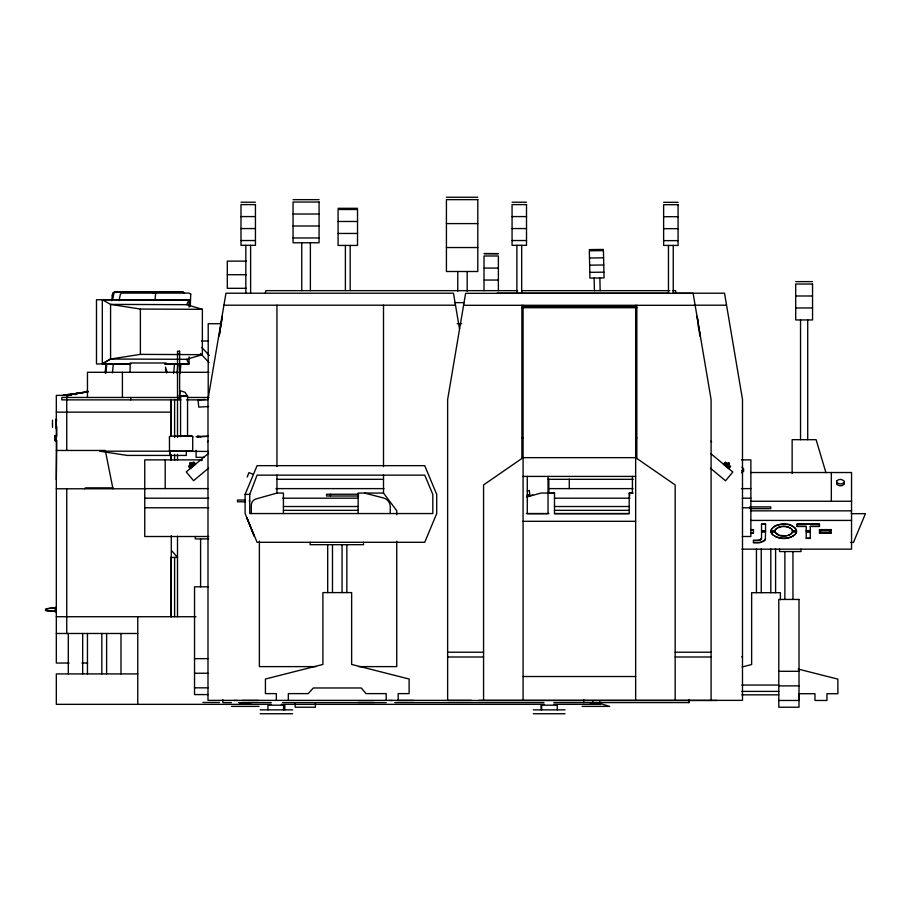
<?xml version="1.0" encoding="UTF-8"?>
<svg xmlns="http://www.w3.org/2000/svg" width="911" height="911" viewBox="0 0 911 911"><rect width="100%" height="100%" fill="white"/><g stroke="black" fill="none" stroke-linecap="round" stroke-linejoin="round"><path stroke-width="1.37" d="M186.322 451.184L186.311 455.432L127.164 455.42L99.698 451.196L191.811 451.207L192.711 450.433L192.711 437.029M105.141 373.043L105.915 364.446M111.768 300.778L112.281 295.118M105.938 373.089L106.712 364.594M112.691 299.514L114 292.898L115.788 291.907M112.463 372.838L113.249 364.354M119.09 300.687L120.4 294.071L122.188 293.091L189.124 293.091L190.729 294.173M155.007 300.129L155.656 293.091L148.459 291.771M190.297 306.46L190.729 294.071M173.614 373.464L174.456 364.616M177.098 373.464L178.044 363.569M180.002 373.464L180.856 364.616M178.909 395.738L179.615 395.738L180.127 390.717L184.933 392.242L187.552 396.023L187.552 435.333M219.528 333.825L219.961 331.149M220.405 328.324L221.874 319.066M761.528 538.196L760.924 539.449M791.408 533.755L792.468 531.842L796.556 531.648L792.468 531.648L791.408 533.561L788.174 535.52M775.193 529.906L775.01 530.817L770.945 530.817C772.699 524.315 781.479 523.768 787.093 524.337C790.953 523.176 802.101 532.514 792.468 530.817L791.408 528.733M796.237 533.163L796.556 531.648M265.158 293.319L265.978 290.655L517.664 290.655M836.617 482.819L836.845 484.515L839.19 485.62A6.593 6.092 0 0 0 842.276 485.495L844.292 484.208L844.064 482.523M765.502 538.936L763.999 541.088M765.308 539.654L765.559 531.648L761.528 531.648L761.528 538.39M249.739 494.4L257.084 475.143L424.731 475.143L432.816 494.4L432.816 513.553L249.739 513.553L249.739 494.4L245.105 494.4L245.105 513.553L257.084 542.296L424.731 542.296L436.711 513.553L436.711 494.4L424.731 465.658L257.084 465.658L245.105 494.4M112.281 295.232L113.203 292.75L114.991 291.771L181.927 291.771M247.166 477.022L248.999 472.604L253.417 474.449M761.471 538.481L760.628 539.676M186.618 304.684L189.055 300.026L102.305 299.753L102.305 363.967L110.573 359.036L140.385 354.379L202.367 354.664L202.367 309.33L186.618 304.684L110.573 304.399L102.305 299.753M771.253 529.519C776.912 522.242 792.479 521.98 796.544 530.817M775.193 530.088C778.837 524.907 788.573 524.941 792.297 530.088M796.237 532.969C790.782 540.405 776.787 540.371 771.253 532.969M727.058 464.086L728.276 462.606L729.495 463.608L728.276 465.088M728.72 462.97L728.584 463.972L729.13 463.312M764.989 539.972L760.89 542.387A12.219 11.239 0 0 1 757.998 542.705L753.443 542.705L753.443 540.314L757.485 540.314A5.773 5.318 0 0 0 760.298 539.722M197.926 436.825L198.507 436.471A2.016 1.97 89.9 0 1 198.985 436.392L208.175 436.38M207.412 441.733L208.129 441.129M208.619 453.211L186.243 471.921L193.576 480.678L208.562 468.14M188.497 466.25L193.724 461.957M188.941 466.819L194.191 462.503M189.249 467.491L194.795 462.936M190.16 468.607L195.717 464.041M776.081 528.927C779.964 525.898 785.658 525.886 790.008 527.924M794.939 534.677C789.256 539.084 780.955 539.107 774.601 536.135M760.628 539.494L760.286 539.893A5.773 5.318 0 0 1 757.485 540.474L753.443 540.508M202.367 354.664L186.618 359.31L110.573 359.036L102.305 363.694L130.751 363.785M113.203 292.852L114.991 291.873L182.724 291.907L184.329 292.898L182.724 292.021M763.35 541.305L760.89 542.204A12.219 11.239 0 0 1 757.998 542.512L753.443 542.523M201.16 460.636L201.912 460.294M790.008 534.563C785.43 536.921 778.529 537 775.193 532.582L775.01 531.648L770.934 531.842L775.01 531.648M741.6 470.998L743.82 469.154L741.998 467.184M741.6 472.843L743.82 470.998L742.795 469.404M527.275 491.029L529.302 490.46L529.769 494.434L527.093 495.185M526.752 496.597L532.73 494.924M526.865 496.996L540.838 493.067L554.492 493.067L554.492 513.667L629.182 513.667L629.182 493.067L633.065 493.067M742.066 666.977L751.643 664.54L751.643 592.697L780.385 592.697L780.385 599.745M191.674 451.241L186.516 450.808L191.538 451.252M87.877 391.445L67.562 395.374L67.562 397.469M75.089 394.679L75.009 393.632L87.547 391.753M699.671 331.638L699.694 334.849M699.899 336.148L697.234 316.299L697.872 323.382M63.474 395.055L83.163 392.63M63.474 395.169L77.537 393.427M80.179 393.142L83.163 392.732M786.034 535.816L779.315 535.326L775.193 532.4M205.1 399.451L198.029 399.872L198.757 407.103L208.653 406.511M589.303 249.603L603.412 249.432M589.485 257.984L603.594 257.813M589.656 265.158L603.765 264.999M589.816 272.343L603.925 272.173M446.424 197.254L477.797 197.254M293.057 199.646L319.066 199.646M240.994 202.219L255.444 202.219M512.062 202.219L526.512 202.219M663.629 202.322L678.08 202.322M338.072 208.312L357.522 208.312M293.057 214.017L319.066 214.017M240.994 216.579L255.444 216.579M512.062 216.579L526.512 216.579M663.629 216.693L678.08 216.693M338.072 221.475L357.522 221.475M446.424 223.594L477.797 223.594M293.057 225.996L319.066 225.996M240.994 228.559L255.444 228.559M512.062 228.559L526.512 228.559M663.629 228.661L678.08 228.661M338.072 233.455L357.522 233.455M293.057 237.965L319.066 237.965M240.994 240.538L255.444 240.538M512.062 240.538L526.512 240.538M663.629 240.641L678.08 240.641M446.424 247.541L477.797 247.541M246.425 261.127L227.306 261.127L227.306 288.309L246.425 288.309M484.253 268.073L498.135 268.073M227.306 274.712L246.425 274.712M484.253 280.053L498.135 280.053M795.702 281.624L812.544 281.624M521.935 290.655L669.824 290.655M672.66 290.655L675.506 290.655L676.315 293.319M497.007 293.217L669.073 293.217M673.343 293.217L724.53 293.217L742.488 399.405L742.488 700.365L479.049 700.365M795.702 295.995L812.544 295.995M454.395 302.634L464.337 302.634M223.924 305.196L455.5 305.196M694.091 305.196L726.557 305.196M463.585 305.299L695.15 305.299M523.085 306.506L635.65 306.506M521.889 307.702L636.846 307.702M795.702 307.964L812.544 307.964M221.009 323.712L208.209 323.712L208.209 399.143M457.185 323.712L461.661 323.712M201.513 341.01L208.608 341.01M178.909 353.525L179.615 353.525M166.166 362.988L130.102 362.988L130.102 372.292M130.751 363.967L96.486 363.967L96.486 299.753L189.055 299.753L189.055 307.132M164.743 363.967L189.055 363.967L189.055 356.861M209.029 372.292L87.467 372.292L87.467 397.469M75.009 393.632L77.765 393.632M71.149 395.385L56.323 395.385L56.323 663.037L69.122 663.037M187.552 396.023L180.56 396.023L180.56 435.333M180.526 397.469L61.868 397.469L61.868 399.872L181.027 399.872M187.62 397.469L208.961 397.469M186.653 399.872L207.537 399.872M56.323 412.148L171.279 412.148M56.323 419.755L56.801 420.461M55.491 435.56L56.323 435.56M56.323 435.811L54.899 435.811L54.899 440.628L56.323 440.628M170.801 436.141L185.571 436.13M179.148 436.164L191.253 436.198M200.967 436.916L197.414 436.278L198.985 436.392M185.981 436.13L192.711 436.198M208.209 436.289L196.081 436.825M521.889 438.02L523.085 438.02M635.65 438.02L636.846 438.02M55.491 440.867L56.323 440.867M56.323 450.467L105.323 450.467L112.953 488.786L112.953 487.852L85.896 487.852A1.31 1.31 0 0 0 84.643 488.786M204.166 457.345L196.081 457.345L196.081 450.319M202.105 459.873L144.747 459.873L144.747 536.511L208.778 536.511M741.44 459.873L750.869 459.873L750.869 536.511L742.328 536.511M750.516 472.524L851.546 472.524L851.546 549.162L741.987 549.162M523.085 476.407L635.65 476.407M276.955 479.323L383.508 479.323M548.023 479.323L633.259 479.323M56.323 479.698L56.801 440.537M144.747 488.615L207.822 488.615M275.931 488.615L384.009 488.615M548.832 488.615L632.986 488.615M741.44 488.615L750.869 488.615M56.323 488.786L145.68 488.786M276.75 493.067L283.423 493.067L283.423 513.553M396.74 514.749L396.74 510.707L383.508 493.067L358.125 493.067L358.125 513.553M548.023 493.181L554.492 493.181M629.182 493.181L632.416 493.181L632.416 476.407M358.627 494.24L326.582 494.24L326.582 495.994L358.627 495.994M144.747 498.192L208.778 498.192M282.763 498.192L358.171 498.192M554.514 498.192L629.922 498.192M742.328 498.192L750.869 498.192M245.105 500.025L237.498 500.025L237.498 501.779L245.105 501.779M750.641 501.255L851.546 501.255M283.423 506.516L358.125 506.516M554.492 506.516L629.182 506.516M749.821 506.88L770.729 506.88L770.729 508.634L749.821 508.634M144.747 507.78L208.778 507.78M742.328 507.78L750.869 507.78M283.423 510.342L358.125 510.342M554.492 510.342L629.182 510.342M750.516 510.843L851.546 510.843M526.41 513.553L548.877 513.553M554.492 513.553L629.182 513.553M851.25 513.667L865.45 513.667L853.47 542.409L850.715 542.409M750.516 520.42L851.546 520.42M523.085 521.308L635.65 521.308M765.559 530.817L765.559 524.098L761.528 524.098L761.528 530.817L765.559 530.817L761.528 530.623M761.528 524.292L765.559 524.098M796.988 524.292L819.456 524.292M796.988 526.307L806.201 526.307L806.201 530.817L810.266 530.817L810.266 526.307L819.456 526.307M806.201 526.49L796.988 526.49L796.988 524.098L819.456 524.098L819.456 526.49L810.266 526.49M750.835 529.61L753.443 529.61L753.443 533.094L750.835 533.094M750.835 529.792L753.443 529.792M819.456 529.792L831.185 529.792M820.538 530.384L830.103 530.384M796.544 530.623L792.468 530.817M806.201 530.623L810.266 530.623M761.528 531.842L765.559 531.648M806.201 531.842L810.266 531.842M820.538 532.331L830.103 532.331M750.835 532.912L753.443 532.912M819.456 532.912L831.185 532.912M806.201 538.196L810.266 538.196M208.699 538.913L195.261 538.913L195.261 536.511M170.642 557.418L177.508 557.418L171.826 550.848M208.141 586.809L194.533 586.809L194.533 694.581L208.004 694.581M56.323 607.352L55.127 607.352L55.127 611.839L56.323 611.839M47.178 608.969A28.799 1.674 -1.4 0 1 55.127 607.831A34.117 1.685 -1.1 0 0 45.55 609.197L45.55 610.427L46.939 610.427A28.765 1.15 0.9 0 0 47.884 610.734M56.323 616.724L196.002 616.724M56.323 633.487L137.755 633.487M447.643 652.219L483.57 652.219M675.165 652.219L711.092 652.219M741.691 656.899L742.488 656.899M447.643 657.002L483.57 657.002M675.165 657.002L711.092 657.002M194.533 658.653L208.004 658.653M81.922 663.037L87.604 663.037M316.026 666.613L259.373 666.613L259.373 541.157M358.513 666.613L396.74 666.613L396.74 541.157M778.803 671.305L799.015 671.305M194.533 673.24L208.004 673.24M137.755 673.912L56.323 673.912L56.323 704.34L271.467 704.34M523.085 676.52L635.65 676.52M741.85 685.049L778.803 685.049M778.803 685.881L799.015 685.881M194.533 687.828L208.004 687.828M741.85 691.392L778.803 691.392M798.81 693.715L814.958 693.715L814.958 700.468L826.937 700.468L826.937 693.715L837.869 693.715L837.869 679.128L798.173 669.061M741.85 694.842L778.803 694.842M799.015 694.842L799.015 700.468L778.803 700.468M471.431 700.365L207.993 700.365L207.993 399.405L225.951 293.217L453.473 293.217L459.52 328.962M233.842 700.502L237.612 700.502M242.269 700.468L258.826 700.468M388.792 700.502L392.561 700.502M397.23 700.468L413.776 700.468M717.071 700.468L447.643 700.468L447.643 399.508L465.612 293.331L693.123 293.331L711.092 399.508L711.092 700.468M202.937 702.449L219.494 702.449M357.886 702.449L374.444 702.449M231.417 702.586L222.899 702.586L222.899 699.75M238.523 702.586L271.193 702.586M282.558 702.586L386.253 702.586M394.77 702.586L543.924 702.586M553.865 702.586L689.365 702.586L689.365 699.75M239.547 703.987L250.912 703.987M590.214 703.987L601.784 703.987L609.675 706.389L582.118 706.389M281.294 704.34L544.482 704.34M553.694 704.34L599.814 704.34L599.814 701.504M231.451 706.389L259.009 706.389M260.147 709.851L292.636 709.851M533.288 709.851L565.048 709.851M260.147 713.746L292.636 713.746M533.288 713.746L565.048 713.746M164.88 363.888L189.055 363.967L186.618 359.31M110.573 359.036L110.573 304.399L140.385 309.057L202.367 309.33M208.209 451.457L169.776 451.173L169.765 455.42L169.765 451.196L170.699 451.218M179.615 395.738L187.529 396.023M186.345 450.797L191.936 451.173L185.685 450.763M187.723 450.945L190.684 451.207M191.401 451.275L186.482 450.831L190.501 451.207M221.464 318.554L222.318 316.265L219.187 336.045M364.582 493.067L383.542 497.987A8.939 8.939 0 0 1 390.238 506.641L390.238 513.553M725.35 462.059L730.576 466.352M724.883 462.606L725.668 463.255M727.513 464.769L728.823 465.84M729.358 466.284L730.132 466.922M724.279 463.039L729.836 467.605M723.368 464.154L728.914 468.709M710.944 441.243L711.662 441.835M711.024 453.792L732.831 472.023L725.509 480.792L710.512 468.254M201.752 347.421L209.393 355.506M200.466 353.479L209.052 362.578M192.631 464.712L190.809 462.492L189.579 463.494L191.412 465.715M190.365 462.856L190.49 463.87L189.944 463.198M772.551 534.859L770.934 531.648M165.438 368.864L166.667 372.952M825.947 472.718L816.108 439.683L792.137 439.683L792.137 473.469M165.483 367.065L167.077 372.428M698.236 325.648L698.817 329.304M599.871 277.98L600.155 290.711M594.12 278.049L594.416 290.78M197.767 436.38L197.767 437.143M169.446 436.984L169.48 450.387M831.333 472.524L831.333 501.255M807.715 319.943L807.715 439.683M801.031 549.162L801.031 551.554L779.531 551.554L779.531 549.162M800.53 319.943L800.53 439.683M792.946 551.554L792.946 599.449M784.872 551.554L784.872 599.449M775.603 549.026L775.603 592.697M775.01 530.817L770.945 530.817M770.808 549.026L770.808 592.697M761.232 549.026L761.232 592.697M756.437 549.026L756.437 592.697M688.796 699.75L688.796 702.586M675.165 700.468L675.165 484.925L635.65 457.652L523.085 457.652L483.57 484.925L483.57 700.468M673.252 245.435L673.252 293.331M668.458 245.435L668.458 293.331M636.846 305.299L636.846 458.484M635.65 305.299L635.65 700.468M629.638 494.24L629.638 495.994M592.799 701.504L592.799 704.34M583.689 699.739L583.689 702.586M569.273 479.038L569.273 488.615M557.247 709.851L557.247 705.182L541.088 705.182L541.088 709.851M548.832 479.038L548.832 492.726M548.023 476.499L548.023 513.667L527.275 513.667L527.275 476.407M541.646 705.182L541.646 709.851M523.085 305.299L523.085 700.468M521.889 305.299L521.889 458.484M521.673 245.321L521.673 293.217M516.89 245.321L516.89 293.217M498.385 290.689L498.385 255.991L484.014 255.991L484.014 290.689M467.184 271.501L467.184 291.224M457.766 271.501L457.766 291.224M398.198 700.365L398.198 693.613L409.119 693.613L409.119 679.025L351.646 664.438L351.646 592.594L322.904 592.594L322.904 664.438L265.42 679.025L265.42 693.613L276.352 693.613L276.352 700.365M386.218 700.365L386.218 693.613L366.028 693.613L361.223 687.976L313.327 687.976L308.203 693.613L288.331 693.613L288.331 700.365M383.508 305.196L383.508 466.591M383.508 475.075L383.508 493.067M363.535 542.296L363.535 544.687L310.127 544.687L310.127 542.296M350.188 245.435L350.188 290.507M346.852 544.687L346.852 592.594M345.394 245.435L345.394 290.507M342.058 544.687L342.058 592.594M332.481 544.687L332.481 592.594M330.442 494.24L330.442 495.994M327.698 544.687L327.698 592.594M315.411 703.167L315.411 707.221L295.21 707.221L295.21 703.167M310.378 242.759L310.378 290.655M301.757 242.759L301.757 290.655M284.836 709.851L284.836 705.182L267.948 705.182L267.948 709.851M283.549 705.182L283.549 709.851M276.955 305.196L276.955 466.591M276.955 475.075L276.955 493.067L256.879 498.704A6.639 6.639 0 0 0 251.299 505.263L251.299 513.553M250.616 245.321L250.616 293.217M249.466 500.025L249.466 501.779M245.833 245.321L245.833 293.217M200.591 538.913L200.591 586.809M177.508 399.371L177.508 437.371M177.508 454.338L177.508 460.408M177.508 536.226L177.508 616.724M174.605 399.371L174.605 437.371M174.605 454.338L174.605 460.408M174.605 557.418L174.605 616.724M171.279 399.576L171.279 436.278M171.279 454.726L171.279 460.408M171.279 535.668L171.279 616.724M171.12 399.371L171.12 436.278M171.12 454.726L171.12 460.408M171.12 557.418L171.12 616.724M165.198 459.873L165.198 488.615M140.385 309.057L140.385 354.379M137.755 616.724L137.755 704.34M130.785 397.469L130.785 399.872M122.404 372.292L122.404 397.469M120.992 633.487L120.992 673.912M106.621 633.487L106.621 673.912M101.827 633.487L101.827 673.912M87.866 392.265L87.866 391.218L86.545 391.218L86.545 392.265M87.456 633.487L87.456 673.912M82.673 633.487L82.673 673.912M68.302 633.487L68.302 673.912M66.742 395.385L66.742 450.467M66.742 488.786L66.742 633.487M56.801 426.485L56.801 436.323M56.083 418.969L56.083 428.546M55.73 435.56L55.73 440.867M55.252 435.811L55.252 440.628M55.127 435.811L55.127 440.628M52.496 420.165L52.496 427.35M170.676 451.093A1.287 1.241 89.9 0 1 169.355 450.455M174.536 436.756A1.344 1.31 -88.3 0 1 175.846 436.346M169.321 436.904A1.344 1.31 89.9 0 1 170.767 436.289M191.299 436.346A1.423 1.423 0 0 1 192.847 436.938M180.116 436.745A1.423 1.423 0 0 1 180.868 436.335M49.069 610.894A28.765 1.15 0.9 0 0 55.127 611.361A34.094 1.162 0.8 0 1 45.55 610.427M836.617 480.985L836.845 482.671L839.19 483.775A6.593 6.092 0 0 0 842.276 483.65L844.292 482.363L844.406 481.224L841.718 479.573A6.593 6.092 0 0 0 838.632 479.698L836.617 480.985M246.722 517.414L254.135 536.021L246.722 517.414M603.435 250.627L589.326 250.798L589.941 278.094L604.05 277.923L603.435 250.627M477.797 199.646L446.424 199.646L446.424 271.501L477.797 271.501L477.797 199.646M319.066 202.037L293.057 202.037L293.057 242.759L319.066 242.759L319.066 202.037M255.444 204.611L240.994 204.611L240.994 245.321L255.444 245.321L255.444 204.611M526.512 204.611L512.062 204.611L512.062 245.321L526.512 245.321L526.512 204.611M678.08 204.713L663.629 204.713L663.629 245.435L678.08 245.435L678.08 204.713M357.522 209.507L338.072 209.507L338.072 245.435L357.522 245.435L357.522 209.507M498.385 253.6L484.014 253.6L498.385 253.702M812.544 284.016L795.702 284.016L795.702 319.943L812.544 319.943L812.544 284.016M179.615 351.213L177.508 351.213L177.508 398.05L179.615 398.05L179.615 351.213M831.185 529.61L819.456 529.61L819.456 533.094L831.185 533.094L831.185 529.61M830.103 530.191L820.538 530.191L820.538 532.514L830.103 532.514L830.103 530.191M810.266 531.648L806.201 531.648L806.201 538.39L810.266 538.39L810.266 531.648M799.015 599.449L778.803 599.449L778.803 707.221L799.015 707.221L799.015 599.449"/></g></svg>
